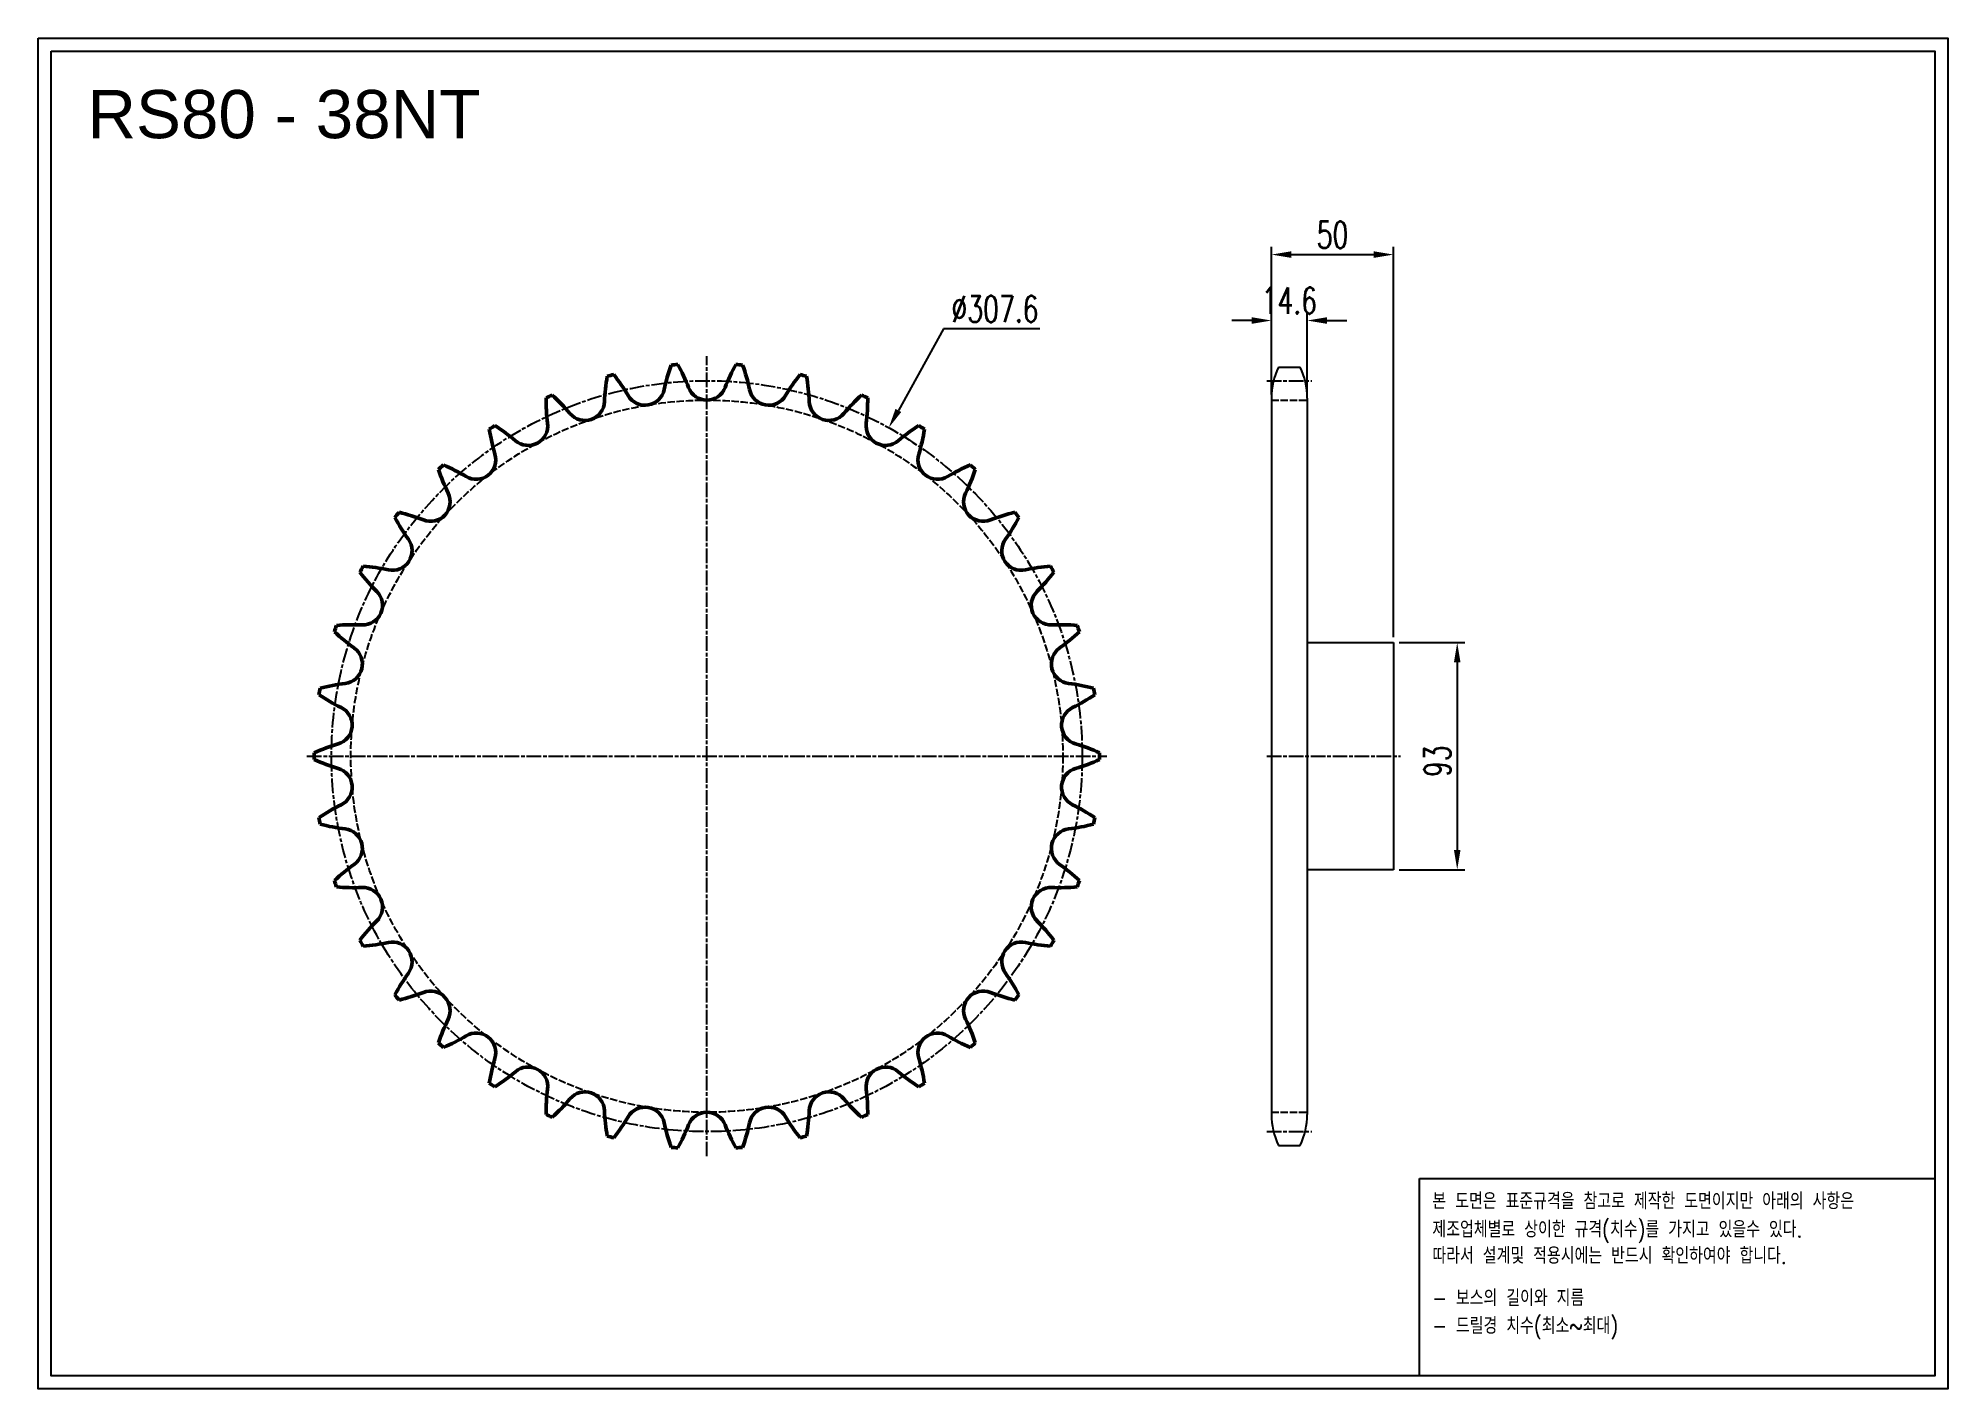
# Model space of a CAD drawing. Header units: millimetres. Extents: x -60632 to -59850, y 16933 to 17486.
import ezdxf

# ---------------------------------------------------------------- set-up
doc = ezdxf.new("R2010")
doc.units = ezdxf.units.MM
for name, pattern in [('AM_ISO02W050', [7.5, 6, -1.5]), ('AM_ISO02W050x2', [3.75, 3, -0.75]), ('AM_ISO08W050', [18, 12, -1.5, 3, -1.5]), ('AM_ISO08W050x2', [9, 6, -0.75, 1.5, -0.75])]:
    doc.linetypes.add(name, pattern=pattern)
for name, color, linetype, lineweight in [('AM_0N', 7, 'Continuous', 50), ('AM_3N', 6, 'AM_ISO02W050', 25), ('AM_7', 4, 'AM_ISO08W050', 25), ('AM_7N', 4, 'AM_ISO08W050', 25)]:
    doc.layers.add(name, color=color, linetype=linetype, lineweight=lineweight)
doc.layers.add('S-DIM', color=7, linetype='Continuous')
doc.styles.add('HAN', font='ROMANS.shx', dxfattribs={"width": 0.7, "bigfont": 'whgtxt.shx'})
doc.styles.add('HSG', font='SIMPLEX.shx', dxfattribs={"width": 0.7, "bigfont": 'HSG.shx'})
doc.styles.get("Standard").update_dxf_attribs({"font": 'arial.ttf'})
doc.dimstyles.new('APP23', dxfattribs={"dimscale": 4.5, "dimtxt": 2.4, "dimasz": 1.8, "dimexe": 0.7, "dimexo": 0.5, "dimgap": 0.6, "dimtad": 1, "dimtoh": 1, "dimdec": 1, "dimrnd": 0.01, "dimzin": 9, "dimdsep": 46, "dimtxsty": 'HSG', "dimcen": 0, "dimclrd": 1, "dimclre": 1, "dimclrt": 256, "dimazin": 2, "dimtp": 1, "dimtm": 1, "dimtfac": 0.5, "dimtdec": 1, "dimtix": 1, "dimtofl": 0, "dimtmove": 0, "dimatfit": 3, "dimfxl": 0, "dimtvp": 1, "dimtolj": 2, "dimlwd": -1, "dimlwe": -1, "dimarcsym": 0})

# ---------------------------------------------------------------- blocks, each defined once
blk = doc.blocks.new('*D1')
at = {"layer": 'Defpoints', "color": 0, "transparency": 16777216}
for p in [(-60076.87, 17238.53), (-60076.87, 17145.53), (-60050.78, 17145.53)]:
    blk.add_point(p, dxfattribs=at)
at = {"layer": 'S-DIM', "color": 1, "transparency": 16777216}
for p, q in [((-60074.62, 17238.53), (-60047.63, 17238.53)), ((-60050.78, 17230.43), (-60050.78, 17153.63)), ((-60074.62, 17145.53), (-60047.63, 17145.53))]:
    blk.add_line(p, q, dxfattribs=at)
for points in [[(-60052.13, 17230.43), (-60049.43, 17230.43), (-60050.78, 17238.53)], [(-60052.13, 17153.63), (-60049.43, 17153.63), (-60050.78, 17145.53)]]:
    blk.add_solid(points, dxfattribs=at)
at = {"layer": 'S-DIM', "transparency": 16777216, "insert": (-60058.88, 17189.99), "char_height": 10.8, "attachment_point": 5, "rotation": 90, "style": 'HSG'}
blk.add_mtext('\\A2;93', dxfattribs=at)
blk = doc.blocks.new('*D2')
at = {"layer": 'Defpoints', "color": 0, "transparency": 16777216}
for p in [(-60112.27, 17370.48), (-60126.87, 17337.88), (-60112.27, 17337.88)]:
    blk.add_point(p, dxfattribs=at)
at = {"layer": 'S-DIM', "color": 1, "transparency": 16777216}
for p, q in [((-60134.97, 17370.48), (-60143.07, 17370.48)), ((-60126.87, 17340.13), (-60126.87, 17373.63)), ((-60112.27, 17340.13), (-60112.27, 17373.63)), ((-60104.17, 17370.48), (-60096.07, 17370.48))]:
    blk.add_line(p, q, dxfattribs=at)
for points in [[(-60134.97, 17371.83), (-60134.97, 17369.13), (-60126.87, 17370.48)], [(-60104.17, 17371.83), (-60104.17, 17369.13), (-60112.27, 17370.48)]]:
    blk.add_solid(points, dxfattribs=at)
at = {"layer": 'S-DIM', "transparency": 16777216, "insert": (-60119.57, 17378.58), "char_height": 10.8, "attachment_point": 5, "style": 'HSG'}
blk.add_mtext('\\A2;14.6', dxfattribs=at)
blk = doc.blocks.new('*D3')
at = {"layer": 'Defpoints', "color": 0, "transparency": 16777216}
for p in [(-60076.87, 17397.48), (-60126.87, 17337.88), (-60076.87, 17238.53)]:
    blk.add_point(p, dxfattribs=at)
at = {"layer": 'S-DIM', "color": 1, "transparency": 16777216}
for p, q in [((-60126.87, 17340.13), (-60126.87, 17400.63)), ((-60076.87, 17240.78), (-60076.87, 17400.63)), ((-60118.77, 17397.48), (-60084.97, 17397.48))]:
    blk.add_line(p, q, dxfattribs=at)
for points in [[(-60118.77, 17398.83), (-60118.77, 17396.13), (-60126.87, 17397.48)], [(-60084.97, 17398.83), (-60084.97, 17396.13), (-60076.87, 17397.48)]]:
    blk.add_solid(points, dxfattribs=at)
at = {"layer": 'S-DIM', "transparency": 16777216, "insert": (-60101.87, 17405.58), "char_height": 10.8, "attachment_point": 5, "style": 'HSG'}
blk.add_mtext('\\A2;50', dxfattribs=at)
blk = doc.blocks.new('*D4')
at = {"layer": 'Defpoints', "color": 0, "transparency": 16777216}
for p in [(-60283.68, 17326.56), (-60432.72, 17057.5)]:
    blk.add_point(p, dxfattribs=at)
at = {"layer": 'S-DIM', "color": 1, "transparency": 16777216}
for p, q in [((-60261.21, 17367.12), (-60279.75, 17333.65)), ((-60221.79, 17367.12), (-60261.21, 17367.12))]:
    blk.add_line(p, q, dxfattribs=at)
blk.add_solid([(-60280.93, 17334.3), (-60278.57, 17332.99), (-60283.68, 17326.56)], dxfattribs=at)
at = {"layer": 'S-DIM', "transparency": 16777216, "insert": (-60240.15, 17375.22), "char_height": 10.8, "attachment_point": 5, "style": 'HSG'}
blk.add_mtext('\\A2;∅307.6', dxfattribs=at)
blk = doc.blocks.new('notice1')
at = {"color": 4}
blk.add_lwpolyline([(-22142.12, 1735.9), (-22053.8, 1735.9), (-22053.8, 1702.07), (-22142.12, 1702.07)], close=True, dxfattribs=at)
at = {"color": 4, "style": 'HAN', "width": 0.8}
for s, p in [('본 도면은 표준규격을 참고로 제작한 도면이지만 아래의 사항은', (-22139.9, 1730.62)), ('제조업체별로 상이한 규격(치수)를 가지고 있을수 있다.', (-22139.9, 1725.78)), ('따라서 설계및 적용시에는 반드시 확인하여야 합니다.', (-22139.9, 1721.28)), ('- 보스의 길이와 지름', (-22139.9, 1714.03)), ('- 드릴경 치수(최소~최대)', (-22139.9, 1709.27))]:
    blk.add_text(s, height=2.7949, dxfattribs=at).set_placement(p)

msp = doc.modelspace()

# ---------------------------------------------------------------- linework, layer by layer
for p, q in [((-60124.07, 17351.43), (-60115.07, 17351.43)), ((-60126.87, 17338.73), (-60126.87, 17045.33)), ((-60112.27, 17338.73), (-60112.27, 17045.33)), ((-60112.27, 17238.53), (-60076.87, 17238.53)), ((-60076.87, 17238.53), (-60076.87, 17145.53)), ((-60076.87, 17145.53), (-60112.27, 17145.53)), ((-60124.07, 17032.63), (-60115.07, 17032.63))]:
    msp.add_line(p, q)
for points in [[(-60632.16, 17486.11), (-59849.79, 17486.11), (-59849.79, 16932.92), (-60632.16, 16932.92)], [(-60626.89, 17480.84), (-59855.06, 17480.84), (-59855.06, 16938.19), (-60626.89, 16938.19)]]:
    msp.add_lwpolyline(points, close=True)
for centre, start, end in [((-60096.67, 17338.73), 155.13196, 180), ((-60142.47, 17338.73), 0, 24.86804), ((-60096.67, 17045.33), 180, 204.86804), ((-60142.47, 17045.33), 335.13196, 0)]:
    msp.add_arc(centre, 30.2, start, end)
at = {"layer": 'AM_0N'}
for centre, radius, start, end in [((-60323.98, 17334.28), 76.22, 169.89406, 177.76316), ((-60358.2, 17192.03), 160.89, 103.72186, 104.6992), ((-60455.99, 17300.85), 76.22, 30.65789, 38.52699), ((-60301.03, 17326.7), 76.22, 160.42038, 168.28947), ((-60358.2, 17192.03), 160.89, 94.24817, 95.22551), ((-60436.75, 17315.46), 76.22, 21.18421, 29.0533), ((-60279.65, 17315.46), 76.22, 150.9467, 158.81579), ((-60358.2, 17192.03), 160.89, 84.77449, 85.75183), ((-60415.36, 17326.7), 76.22, 11.71053, 19.57962), ((-60260.4, 17300.85), 76.22, 141.47301, 149.34211), ((-60358.2, 17192.03), 160.89, 75.3008, 76.27814), ((-60392.41, 17334.28), 76.22, 2.23684, 10.10594), ((-60358.2, 17192.03), 160.89, 113.19554, 114.17288), ((-60347.86, 17337.97), 76.22, 179.36775, 187.23684), ((-60472.57, 17283.27), 76.22, 40.13158, 48.00067), ((-60383.52, 17343.8), 8.02, 210.65789, 348.28947), ((-60358.2, 17345.9), 8.02, 201.18421, 338.81579), ((-60332.87, 17343.8), 8.02, 191.71053, 329.34211), ((-60243.82, 17283.27), 76.22, 131.99933, 139.86842), ((-60358.2, 17192.03), 160.89, 65.82712, 66.80446), ((-60368.53, 17337.97), 76.22, 352.76316, 0.63225), ((-60408.16, 17337.56), 8.02, 220.13158, 357.76316), ((-60308.23, 17337.56), 8.02, 182.23684, 319.86842), ((-60358.2, 17192.03), 160.89, 122.66922, 123.64656), ((-60372.02, 17337.68), 76.22, 188.84143, 196.71053), ((-60486.02, 17263.2), 76.22, 49.60526, 57.47436), ((-60431.43, 17327.36), 8.02, 229.60526, 7.23684), ((-60284.96, 17327.36), 8.02, 172.76316, 310.39474), ((-60230.37, 17263.2), 76.22, 122.52564, 130.39474), ((-60344.37, 17337.68), 76.22, 343.28947, 351.15857), ((-60358.2, 17192.03), 160.89, 56.35344, 57.33078), ((-60452.71, 17313.46), 8.02, 239.07895, 16.71053), ((-60263.69, 17313.46), 8.02, 163.28947, 300.92105), ((-60358.2, 17192.03), 160.89, 132.14291, 133.12025), ((-60395.8, 17333.42), 76.22, 198.31512, 206.18421), ((-60495.99, 17241.19), 76.22, 59.07895, 66.94804), ((-60220.4, 17241.19), 76.22, 113.05196, 120.92105), ((-60320.59, 17333.42), 76.22, 333.81579, 341.68488), ((-60358.2, 17192.03), 160.89, 46.87975, 47.85709), ((-60471.4, 17296.24), 8.02, 248.55263, 26.18421), ((-60244.99, 17296.24), 8.02, 153.81579, 291.44737), ((-60358.2, 17192.03), 160.89, 141.61659, 142.59393), ((-60502.21, 17217.83), 76.22, 68.55263, 76.42173), ((-60214.19, 17217.83), 76.22, 103.57827, 111.44737), ((-60358.2, 17192.03), 160.89, 37.40607, 38.38341), ((-60418.56, 17325.3), 76.22, 207.7888, 215.65789), ((-60297.83, 17325.3), 76.22, 324.34211, 332.2112), ((-60487.01, 17276.19), 8.02, 258.02632, 35.65789), ((-60229.38, 17276.19), 8.02, 144.34211, 281.97368), ((-60358.2, 17192.03), 160.89, 151.09028, 152.06762), ((-60439.67, 17313.55), 76.22, 217.26249, 225.13158), ((-60504.49, 17193.78), 76.22, 78.02632, 85.89541), ((-60211.9, 17193.78), 76.22, 94.10459, 101.97368), ((-60276.72, 17313.55), 76.22, 314.86842, 322.73751), ((-60358.2, 17192.03), 160.89, 27.93238, 28.90972), ((-60499.11, 17253.84), 8.02, 267.5, 45.13158), ((-60217.28, 17253.84), 8.02, 134.86842, 272.5), ((-60358.2, 17192.03), 160.89, 160.56396, 161.5413), ((-60502.78, 17169.68), 76.22, 87.5, 95.36909), ((-60213.61, 17169.68), 76.22, 84.63091, 92.5), ((-60358.2, 17192.03), 160.89, 18.4587, 19.43604), ((-60458.56, 17298.48), 76.22, 226.73617, 234.60526), ((-60507.36, 17229.8), 8.02, 276.97368, 54.60526), ((-60209.03, 17229.8), 8.02, 125.39474, 263.02632), ((-60257.83, 17298.48), 76.22, 305.39474, 313.26383), ((-60497.13, 17146.18), 76.22, 96.97368, 104.84278), ((-60219.26, 17146.18), 76.22, 75.15722, 83.02632), ((-60358.2, 17192.03), 160.89, 170.03765, 171.01499), ((-60474.72, 17280.5), 76.22, 236.20985, 244.07895), ((-60241.68, 17280.5), 76.22, 295.92105, 303.79015), ((-60358.2, 17192.03), 160.89, 8.98501, 9.96235), ((-60511.54, 17204.74), 8.02, 286.44737, 64.07895), ((-60204.85, 17204.74), 8.02, 115.92105, 253.55263), ((-60487.69, 17123.94), 76.22, 106.44737, 114.31646), ((-60228.7, 17123.94), 76.22, 65.68354, 73.55263), ((-60358.2, 17192.03), 160.89, 179.51133, 180.48867), ((-60487.69, 17260.12), 76.22, 245.68354, 253.55263), ((-60228.7, 17260.12), 76.22, 286.44737, 294.31646), ((-60358.2, 17192.03), 160.89, 359.51133, 0.48867), ((-60511.54, 17179.32), 8.02, 295.92105, 73.55263), ((-60204.85, 17179.32), 8.02, 106.44737, 244.07895), ((-60474.72, 17103.56), 76.22, 115.92105, 123.79015), ((-60358.2, 17192.03), 160.89, 188.98501, 189.96235), ((-60241.68, 17103.56), 76.22, 56.20985, 64.07895), ((-60358.2, 17192.03), 160.89, 350.03765, 351.01499), ((-60497.13, 17237.88), 76.22, 255.15722, 263.02632), ((-60507.36, 17154.26), 8.02, 305.39474, 83.02632), ((-60209.03, 17154.26), 8.02, 96.97368, 234.60526), ((-60219.26, 17237.88), 76.22, 276.97368, 284.84278), ((-60458.56, 17085.58), 76.22, 125.39474, 133.26383), ((-60257.83, 17085.58), 76.22, 46.73617, 54.60526), ((-60358.2, 17192.03), 160.89, 198.4587, 199.43604), ((-60502.78, 17214.38), 76.22, 264.63091, 272.5), ((-60499.11, 17130.22), 8.02, 314.86842, 92.5), ((-60217.28, 17130.22), 8.02, 87.5, 225.13158), ((-60213.61, 17214.38), 76.22, 267.5, 275.36909), ((-60358.2, 17192.03), 160.89, 340.56396, 341.5413), ((-60439.67, 17070.52), 76.22, 134.86842, 142.73751), ((-60276.72, 17070.52), 76.22, 37.26249, 45.13158), ((-60358.2, 17192.03), 160.89, 207.93238, 208.90972), ((-60504.49, 17190.28), 76.22, 274.10459, 281.97368), ((-60487.01, 17107.87), 8.02, 324.34211, 101.97368), ((-60229.38, 17107.87), 8.02, 78.02632, 215.65789), ((-60211.9, 17190.28), 76.22, 258.02632, 265.89541), ((-60358.2, 17192.03), 160.89, 331.09028, 332.06762), ((-60418.56, 17058.76), 76.22, 144.34211, 152.2112), ((-60297.83, 17058.76), 76.22, 27.7888, 35.65789), ((-60502.21, 17166.23), 76.22, 283.57827, 291.44737), ((-60471.4, 17087.82), 8.02, 333.81579, 111.44737), ((-60244.99, 17087.82), 8.02, 68.55263, 206.18421), ((-60214.19, 17166.23), 76.22, 248.55263, 256.42173), ((-60358.2, 17192.03), 160.89, 217.40607, 218.38341), ((-60358.2, 17192.03), 160.89, 321.61659, 322.59393), ((-60395.8, 17050.64), 76.22, 153.81579, 161.68488), ((-60320.59, 17050.64), 76.22, 18.31512, 26.18421), ((-60358.2, 17192.03), 160.89, 226.87975, 227.85709), ((-60495.99, 17142.87), 76.22, 293.05196, 300.92105), ((-60452.71, 17070.6), 8.02, 343.28947, 120.92105), ((-60263.69, 17070.6), 8.02, 59.07895, 196.71053), ((-60220.4, 17142.87), 76.22, 239.07895, 246.94804), ((-60358.2, 17192.03), 160.89, 312.14291, 313.12025), ((-60372.02, 17046.38), 76.22, 163.28947, 171.15857), ((-60431.43, 17056.7), 8.02, 352.76316, 130.39474), ((-60284.96, 17056.7), 8.02, 49.60526, 187.23684), ((-60344.37, 17046.38), 76.22, 8.84143, 16.71053), ((-60358.2, 17192.03), 160.89, 236.35344, 237.33078), ((-60486.02, 17120.86), 76.22, 302.52564, 310.39474), ((-60347.86, 17046.09), 76.22, 172.76316, 180.63225), ((-60368.53, 17046.09), 76.22, 359.36775, 7.23684), ((-60230.37, 17120.86), 76.22, 229.60526, 237.47436), ((-60358.2, 17192.03), 160.89, 302.66922, 303.64656), ((-60472.57, 17100.8), 76.22, 311.99933, 319.86842), ((-60408.16, 17046.5), 8.02, 2.23684, 139.86842), ((-60383.52, 17040.26), 8.02, 11.71053, 149.34211), ((-60332.87, 17040.26), 8.02, 30.65789, 168.28947), ((-60308.23, 17046.5), 8.02, 40.13158, 177.76316), ((-60243.82, 17100.8), 76.22, 220.13158, 228.00067), ((-60358.2, 17192.03), 160.89, 245.82712, 246.80446), ((-60323.98, 17049.78), 76.22, 182.23684, 190.10594), ((-60455.99, 17083.21), 76.22, 321.47301, 329.34211), ((-60301.03, 17057.36), 76.22, 191.71053, 199.57962), ((-60436.75, 17068.6), 76.22, 330.9467, 338.81579), ((-60358.2, 17038.16), 8.02, 21.18421, 158.81579), ((-60279.65, 17068.6), 76.22, 201.18421, 209.0533), ((-60415.36, 17057.36), 76.22, 340.42038, 348.28947), ((-60260.4, 17083.21), 76.22, 210.65789, 218.52699), ((-60392.41, 17049.78), 76.22, 349.89406, 357.76316), ((-60358.2, 17192.03), 160.89, 293.19554, 294.17288), ((-60358.2, 17192.03), 160.89, 255.3008, 256.27814), ((-60358.2, 17192.03), 160.89, 283.72186, 284.6992), ((-60358.2, 17192.03), 160.89, 264.77449, 265.75183), ((-60358.2, 17192.03), 160.89, 274.24817, 275.22551)]:
    msp.add_arc(centre, radius, start, end, dxfattribs=at)
at = {"layer": 'AM_3N', "linetype": 'AM_ISO02W050x2'}
for p, q in [((-60126.87, 17337.88), (-60112.27, 17337.88)), ((-60126.87, 17046.18), (-60112.27, 17046.18))]:
    msp.add_line(p, q, dxfattribs=at)
msp.add_circle((-60358.2, 17192.03), 145.85, dxfattribs=at)
at = {"layer": 'AM_7', "linetype": 'AM_ISO08W050x2'}
for p, q in [((-60128.81, 17345.82), (-60110.33, 17345.82)), ((-60128.81, 17192.03), (-60110.33, 17192.03)), ((-60128.81, 17192.03), (-60074.06, 17192.03)), ((-60128.81, 17038.24), (-60110.33, 17038.24))]:
    msp.add_line(p, q, dxfattribs=at)
msp.add_circle((-60358.2, 17192.03), 153.79, dxfattribs=at)
at = {"layer": 'AM_7N', "linetype": 'AM_ISO08W050x2'}
for p, q in [((-60358.2, 17028.14), (-60358.2, 17355.92)), ((-60522.08, 17192.03), (-60194.31, 17192.03))]:
    msp.add_line(p, q, dxfattribs=at)

# ---------------------------------------------------------------- block references
at = {"xscale": 2.3911759872, "yscale": 2.3911759872, "zscale": 2.3911759872}
msp.add_blockref('notice1', (-7120.55, 12868.25), dxfattribs=at)

# ---------------------------------------------------------------- texts
msp.add_text('RS80 - 38NT', height=19.7568).set_placement((-60612.01, 17445.15))

# ---------------------------------------------------------------- dimensions: what is measured, and where the dimension line sits
at = {"layer": 'S-DIM'}
dim = msp.add_linear_dim(base=(-60076.87, 17397.48), p1=(-60126.87, 17337.88), p2=(-60076.87, 17238.53), dimstyle='APP23', dxfattribs=at)
dim.commit()
dim.dimension.update_dxf_attribs({"geometry": '*D3', "text_midpoint": (-60101.87, 17405.58)})
dim = msp.add_linear_dim(base=(-60112.27, 17370.48), p1=(-60126.87, 17337.88), p2=(-60112.27, 17337.88), dimstyle='APP23', dxfattribs=at)
dim.commit()
dim.dimension.update_dxf_attribs({"geometry": '*D2', "text_midpoint": (-60119.57, 17370.48), "dimtype": 128})
dim = msp.add_diameter_dim_2p(p1=(-60432.72, 17057.5), p2=(-60283.68, 17326.56), dimstyle='APP23', dxfattribs=at)
dim.commit()
dim.dimension.update_dxf_attribs({"geometry": '*D4', "text_midpoint": (-60240.15, 17367.12), "dimtype": 131})
dim = msp.add_linear_dim(base=(-60050.78, 17145.53), p1=(-60076.87, 17238.53), p2=(-60076.87, 17145.53), angle=90, dimstyle='APP23', dxfattribs=at)
dim.commit()
dim.dimension.update_dxf_attribs({"geometry": '*D1', "text_midpoint": (-60050.78, 17189.99), "dimtype": 128})

doc.saveas('drawing.dxf')
